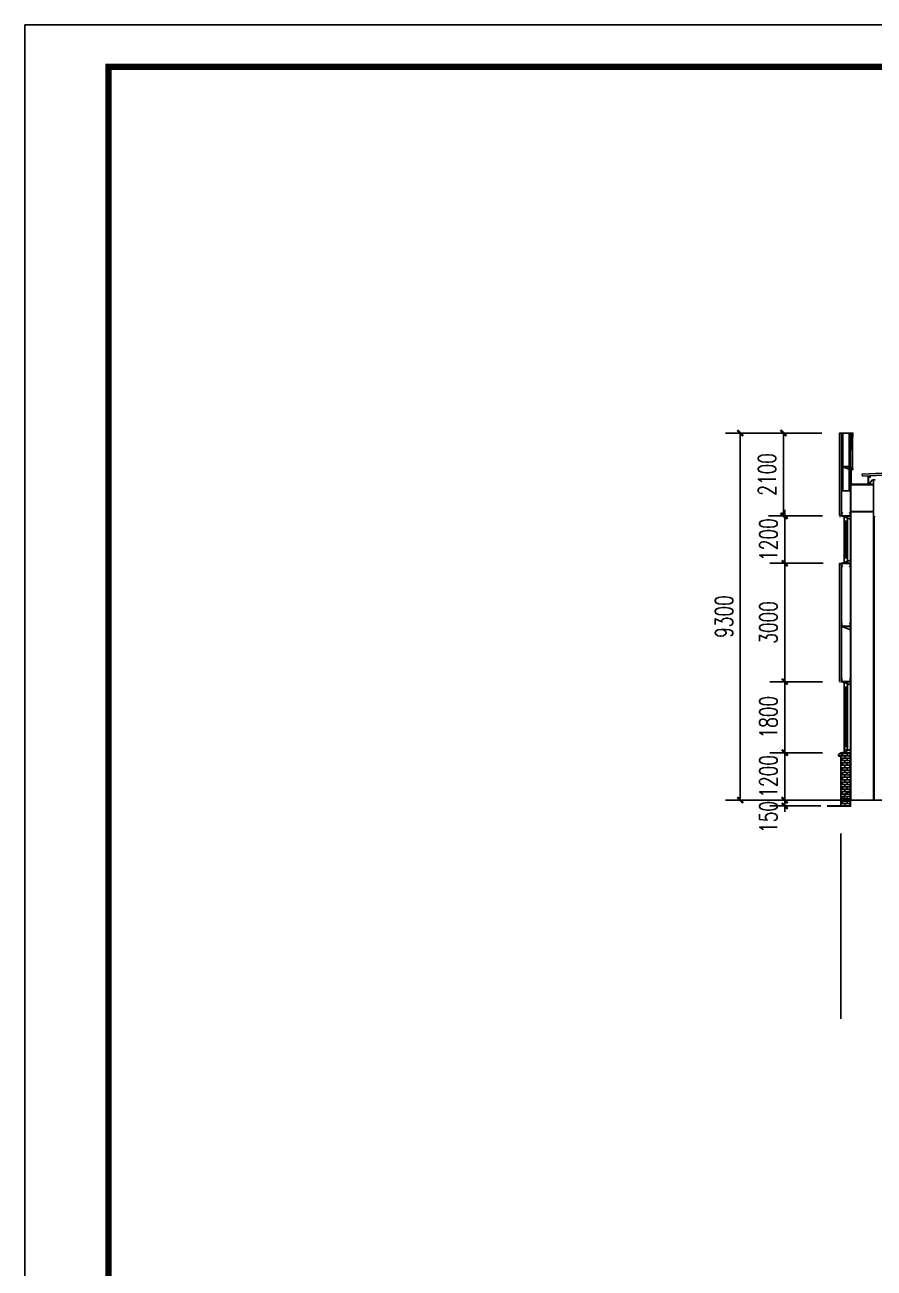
# Model space of a CAD drawing. Extents: x 180850 to 1399066, y 113487 to 334416.
# Drawn here: x 797760 to 819273, y 285484 to 316984 of the extents above; entities that cross this region are included whole.
import ezdxf

# ---------------------------------------------------------------- set-up
doc = ezdxf.new("R2010")
doc.units = 0
doc.header["$LTSCALE"] = 1000
for name, color, linetype in [('AXIS', 3, 'Continuous'), ('DOTE', 1, 'Continuous'), ('GZ', 50, 'Continuous'), ('LT', 27, 'Continuous'), ('PUB_DIM', 3, 'Continuous'), ('PUB_TITLE', 4, 'Continuous'), ('PZ', 202, 'Continuous'), ('WINDOW', 4, 'Continuous'), ('天沟', 2, 'Continuous')]:
    doc.layers.add(name, color=color, linetype=linetype)
doc.styles.add('_TCH_DIM_T3', font='SIMPLEX', dxfattribs={"width": 0.705882, "bigfont": 'GBCBIG'})
doc.dimstyles.new('_TCH_ARCH&&150', dxfattribs={"dimtxt": 446.25, "dimasz": 150, "dimexe": 375, "dimexo": 450, "dimgap": 189.375, "dimtad": 1, "dimdec": 0, "dimzin": 0, "dimdsep": 46, "dimtxsty": '_TCH_DIM_T3', "dimblk": 'ARCHTICK', "dimcen": 0.09, "dimclrd": 3, "dimclre": 3, "dimclrt": 7, "dimazin": 2, "dimtfac": 1, "dimtdec": 0, "dimtix": 1, "dimtmove": 2, "dimatfit": 3, "dimfxl": 1, "dimtolj": 1, "dimtzin": 0, "dimarcsym": 0})

# ---------------------------------------------------------------- blocks, each defined once
blk = doc.blocks.new('_ArchTick')
at = {"color": 0, "linetype": 'ByBlock', "const_width": 0.4}
blk.add_lwpolyline([(-0.5, -0.5), (0.5, 0.5)], dxfattribs=at)
blk = doc.blocks.new('*D569')
at = {"layer": 'Defpoints', "color": 0, "transparency": 16777216}
for p in [(817008, 298543), (818417, 298543), (818411, 297343)]:
    blk.add_point(p, dxfattribs=at)
at = {"layer": 'PUB_DIM', "color": 3, "lineweight": -2, "transparency": 16777216}
for p, q in [((817008, 298543), (817008, 298693)), ((817967, 298543), (816633, 298543)), ((817008, 297343), (817008, 298543)), ((817961, 297343), (816633, 297343)), ((817008, 297343), (817008, 297193))]:
    blk.add_line(p, q, dxfattribs=at)
at = {"layer": 'PUB_DIM', "color": 3, "lineweight": -2, "transparency": 16777216, "xscale": 150, "yscale": 150, "zscale": 150}
for p, rotation in [((817008, 298543), 270), ((817008, 297343), 90)]:
    blk.add_blockref('_ArchTick', p, dxfattribs=dict(at, rotation=rotation))
at = {"layer": 'PUB_DIM', "color": 7, "transparency": 16777216, "insert": (816596, 297943), "char_height": 446.2, "attachment_point": 5, "rotation": 90, "style": '_TCH_DIM_T3'}
blk.add_mtext('\\A1;1200', dxfattribs=at)
blk = doc.blocks.new('*D570')
at = {"layer": 'Defpoints', "color": 0, "transparency": 16777216}
for p in [(817008, 300343), (818417, 300343), (818417, 298543)]:
    blk.add_point(p, dxfattribs=at)
at = {"layer": 'PUB_DIM', "color": 3, "lineweight": -2, "transparency": 16777216}
for p, q in [((817967, 300343), (816633, 300343)), ((817008, 298543), (817008, 300343)), ((817967, 298543), (816633, 298543))]:
    blk.add_line(p, q, dxfattribs=at)
at = {"layer": 'PUB_DIM', "color": 3, "lineweight": -2, "transparency": 16777216, "xscale": 150, "yscale": 150, "zscale": 150}
for p, rotation in [((817008, 300343), 90), ((817008, 298543), 270)]:
    blk.add_blockref('_ArchTick', p, dxfattribs=dict(at, rotation=rotation))
at = {"layer": 'PUB_DIM', "color": 7, "transparency": 16777216, "insert": (816596, 299443), "char_height": 446.2, "attachment_point": 5, "rotation": 90, "style": '_TCH_DIM_T3'}
blk.add_mtext('\\A1;1800', dxfattribs=at)
blk = doc.blocks.new('*D571')
at = {"layer": 'Defpoints', "color": 0, "transparency": 16777216}
for p in [(817008, 303343), (818433, 303343, -4), (818417, 300343)]:
    blk.add_point(p, dxfattribs=at)
at = {"layer": 'PUB_DIM', "color": 3, "lineweight": -2, "transparency": 16777216}
for p, q in [((817983, 303343), (816633, 303343)), ((817008, 300343), (817008, 303343)), ((817967, 300343), (816633, 300343))]:
    blk.add_line(p, q, dxfattribs=at)
at = {"layer": 'PUB_DIM', "color": 3, "lineweight": -2, "transparency": 16777216, "xscale": 150, "yscale": 150, "zscale": 150}
for p, rotation in [((817008, 303343), 90), ((817008, 300343), 270)]:
    blk.add_blockref('_ArchTick', p, dxfattribs=dict(at, rotation=rotation))
at = {"layer": 'PUB_DIM', "color": 7, "transparency": 16777216, "insert": (816596, 301843), "char_height": 446.2, "attachment_point": 5, "rotation": 90, "style": '_TCH_DIM_T3'}
blk.add_mtext('\\A1;3000', dxfattribs=at)
blk = doc.blocks.new('*D572')
at = {"layer": 'Defpoints', "color": 0, "transparency": 16777216}
for p in [(817008, 304543), (818417, 304543), (818433, 303343, -4)]:
    blk.add_point(p, dxfattribs=at)
at = {"layer": 'PUB_DIM', "color": 3, "lineweight": -2, "transparency": 16777216}
for p, q in [((817008, 304543), (817008, 304693)), ((817967, 304543), (816633, 304543)), ((817008, 303343), (817008, 304543)), ((817983, 303343), (816633, 303343)), ((817008, 303343), (817008, 303193))]:
    blk.add_line(p, q, dxfattribs=at)
at = {"layer": 'PUB_DIM', "color": 3, "lineweight": -2, "transparency": 16777216, "xscale": 150, "yscale": 150, "zscale": 150}
for p, rotation in [((817008, 304543), 270), ((817008, 303343), 90)]:
    blk.add_blockref('_ArchTick', p, dxfattribs=dict(at, rotation=rotation))
at = {"layer": 'PUB_DIM', "color": 7, "transparency": 16777216, "insert": (816596, 303943), "char_height": 446.2, "attachment_point": 5, "rotation": 90, "style": '_TCH_DIM_T3'}
blk.add_mtext('\\A1;1200', dxfattribs=at)
blk = doc.blocks.new('*D573')
at = {"layer": 'Defpoints', "color": 0, "transparency": 16777216}
for p in [(816975, 306643), (818383, 306643), (818417, 304543)]:
    blk.add_point(p, dxfattribs=at)
at = {"layer": 'PUB_DIM', "color": 3, "lineweight": -2, "transparency": 16777216}
for p, q in [((817933, 306643), (816600, 306643)), ((816975, 304543), (816975, 306643)), ((817967, 304543), (816600, 304543))]:
    blk.add_line(p, q, dxfattribs=at)
at = {"layer": 'PUB_DIM', "color": 3, "lineweight": -2, "transparency": 16777216, "xscale": 150, "yscale": 150, "zscale": 150}
for p, rotation in [((816975, 306643), 90), ((816975, 304543), 270)]:
    blk.add_blockref('_ArchTick', p, dxfattribs=dict(at, rotation=rotation))
at = {"layer": 'PUB_DIM', "color": 7, "transparency": 16777216, "insert": (816562, 305593), "char_height": 446.2, "attachment_point": 5, "rotation": 90, "style": '_TCH_DIM_T3'}
blk.add_mtext('\\A1;2100', dxfattribs=at)
blk = doc.blocks.new('*D574')
at = {"layer": 'Defpoints', "color": 0, "transparency": 16777216}
for p in [(817008, 297193), (818372, 297193), (818411, 297343)]:
    blk.add_point(p, dxfattribs=at)
at = {"layer": 'PUB_DIM', "color": 3, "lineweight": -2, "transparency": 16777216}
for p, q in [((817008, 297343), (817008, 297493)), ((817961, 297343), (816633, 297343)), ((817922, 297193), (816633, 297193)), ((817008, 297343), (817008, 297193)), ((817008, 297193), (817008, 297043))]:
    blk.add_line(p, q, dxfattribs=at)
at = {"layer": 'PUB_DIM', "color": 3, "lineweight": -2, "transparency": 16777216, "xscale": 150, "yscale": 150, "zscale": 150}
for p, rotation in [((817008, 297343), 270), ((817008, 297193), 90)]:
    blk.add_blockref('_ArchTick', p, dxfattribs=dict(at, rotation=rotation))
at = {"layer": 'PUB_DIM', "color": 7, "transparency": 16777216, "insert": (816596, 296916), "char_height": 446.2, "attachment_point": 5, "rotation": 90, "style": '_TCH_DIM_T3'}
blk.add_mtext('\\A1;150', dxfattribs=at)
blk = doc.blocks.new('*D626')
at = {"color": 3, "lineweight": -2, "transparency": 16777216}
for p, q in [((817947, 306643), (815508, 306643)), ((815883, 297343), (815883, 306643)), ((817983, 297343), (815508, 297343))]:
    blk.add_line(p, q, dxfattribs=at)
at = {"layer": 'Defpoints', "color": 0, "transparency": 16777216}
for p in [(815883, 306643), (818397, 306643), (818433, 297343)]:
    blk.add_point(p, dxfattribs=at)
at = {"color": 3, "lineweight": -2, "transparency": 16777216, "xscale": 150, "yscale": 150, "zscale": 150}
for p, rotation in [((815883, 306643), 90), ((815883, 297343), 270)]:
    blk.add_blockref('_ArchTick', p, dxfattribs=dict(at, rotation=rotation))
at = {"color": 7, "transparency": 16777216, "insert": (815471, 301993), "char_height": 446.2, "attachment_point": 5, "rotation": 90, "style": '_TCH_DIM_T3'}
blk.add_mtext('\\A1;9300', dxfattribs=at)

msp = doc.modelspace()

# ---------------------------------------------------------------- hatches: boundary and pattern name
at = {"true_color": 0x939598}
h = msp.add_hatch(dxfattribs=at)
h.set_pattern_fill('AR-B816', color=252, scale=50)
h.set_pattern_definition([(0, (101405.8, -171368.5), (0, 60.6552), []), (90, (101405.8, -171368.5), (-60.6552, 60.6552), [60.6552, -60.6552])])
edge = h.paths.add_edge_path()
edge.add_line((818667.59, 298530.35), (818664.22, 298481.23))
edge.add_arc((818652.97, 298481.23), 11.25, 270, 360, ccw=False)
edge.add_line((818652.97, 298469.98), (818645.09, 298469.98))
edge.add_line((818645.09, 298469.98), (818645.09, 298466.6))
edge.add_line((818645.09, 298466.6), (818656.34, 298466.6))
edge.add_arc((818656.34, 298477.85), 11.25, 270, 359.999739)
edge.add_line((818667.59, 298477.85), (818667.59, 298530.35))
edge.add_arc((818656.34, 298530.35), 11.25, 359.999549, 450)
edge.add_line((818656.34, 298541.6), (818672.59, 298544.98))
edge.add_line((818672.59, 298544.98), (818672.14, 297214.74))
edge.add_line((818672.14, 297214.74), (818432.14, 297214.74))
edge.add_line((818432.14, 297214.74), (818432.59, 298456.76))
edge.add_line((818432.59, 298456.76), (818370.01, 298456.76))
edge.add_line((818370.01, 298456.76), (818370.01, 298503.47))
edge.add_line((818370.01, 298503.47), (818432.59, 298544.98))
edge.add_line((818432.59, 298544.98), (818656.34, 298541.6))
edge.add_arc((818656.34, 298530.35), 11.25, -0.000451, 90, ccw=False)

# ---------------------------------------------------------------- linework, layer by layer
at = {"color": 0}
for p, q in [((818432.59, 298543.29, -0.86), (818370.01, 298501.78, -0.86)), ((818370.01, 298501.78, -0.86), (818370.01, 298455.07, -0.86)), ((818370.01, 298455.07, -0.86), (818432.59, 298455.07, -0.86)), ((818672.59, 298543.29, -0.86), (818432.59, 298543.29, -0.86)), ((818432.59, 298455.07, -0.86), (818432.59, 297186.7, -0.89)), ((818672.59, 298543.29, -0.86), (818671.61, 297343.32, -0.84))]:
    msp.add_line(p, q, dxfattribs=at)
at = {"color": 6, "const_width": 5, "elevation": -0.86}
for points in [[(818393.45, 306531.88), (818393.45, 306661.39), (818760.52, 306661.85), (818760.52, 306533.34)], [(818674.69, 305793.91), (818674.69, 305752.91), (818733.96, 305752.96), (818733.96, 305715.08)]]:
    msp.add_lwpolyline(points, dxfattribs=at)
at = {"color": 6, "linetype": 'ByBlock', "const_width": 10, "elevation": -0.86}
for points in [[(818447.59, 304608.07), (818447.59, 304546.83), (818397.46, 304546.83), (818397.46, 304515.99), (818424.36, 304515.99), (818424.36, 304526.4)], [(818672.59, 303343.29), (818386.05, 303343.29), (818386.05, 303279.89), (818397.59, 303249.04), (818397.59, 303216.13)], [(818447.59, 300408.07), (818447.59, 300346.83), (818397.46, 300346.83), (818397.46, 300315.99), (818424.36, 300315.99), (818424.36, 300326.4)]]:
    msp.add_lwpolyline(points, dxfattribs=at)
at = {"color": 0, "const_width": 50, "elevation": -0.83}
msp.add_lwpolyline([(818671.61, 297467.88), (818671.61, 297191.22), (818076.03, 297193.29)], dxfattribs=at)
at = {"layer": 'AXIS'}
msp.add_line((818432.59, 296493.29, -0.86), (818432.59, 291799.17, -0.86), dxfattribs=at)
at = {"layer": 'AXIS', "linetype": 'ByBlock', "elevation": -0.86}
for points in [[(818447.05, 306643.29), (818397.05, 306643.29), (818398.48, 304555.59), (818448.48, 304555.59)], [(818678.8, 306643.29), (818728.8, 306643.29), (818727.38, 305761.27), (818677.38, 305761.27)], [(818975.74, 305553.78), (836432.59, 306427.52), (836432.59, 306477.78), (818973.24, 305603.71)]]:
    msp.add_lwpolyline(points, close=True, dxfattribs=at)
at = {"layer": 'AXIS', "linetype": 'ByBlock', "elevation": 3.16}
msp.add_lwpolyline([(818447.59, 300346.02), (818447.59, 303339.92), (818397.59, 303339.92), (818397.59, 300346.02)], dxfattribs=at)
at = {"layer": 'DOTE'}
msp.add_line((816572.04, 297343.29, -0.86), (855704.25, 297343.29, -0.86), dxfattribs=at)
at = {"layer": 'GZ'}
for p, q in [((818672.59, 297368.29, 3.16), (818672.59, 305329.29, -1.02)), ((818686.59, 297368.29, 3.16), (818686.59, 305329.29, -1.02)), ((819258.59, 304658.59, -8.78), (818686.59, 304658.59, -4.79)), ((819258.59, 304658.59, -8.78), (818686.59, 304658.59, -4.79)), ((819258.59, 304644.59, -8.78), (818686.59, 304644.59, -4.79)), ((819258.59, 304644.59, -8.78), (818686.59, 304644.59, -4.79)), ((819258.59, 304484.59, -4.89), (819258.59, 297368.29, -0.86)), ((819272.59, 304484.59, -4.89), (819272.59, 297368.29, -0.86))]:
    msp.add_line(p, q, dxfattribs=at)
at = {"layer": 'GZ', "elevation": -2.89}
msp.add_lwpolyline([(818672.59, 305329.29), (819258.59, 305329.29), (819258.59, 305343.29), (818672.59, 305343.29)], close=True, dxfattribs=at)
at = {"layer": 'LT'}
for p, q in [((818447.59, 306628.67, -0.86), (818447.59, 306576.17, -0.86)), ((818450.97, 306579.54, -0.86), (818450.97, 306625.29, -0.86)), ((818672.59, 306643.29, -0.86), (818452.59, 306643.29, -0.86)), ((818452.59, 306643.29, -0.86), (818452.59, 306639.92, -0.86)), ((818452.59, 306639.92, -0.86), (818672.59, 306639.92, -0.86)), ((818656.34, 306639.92, -0.86), (818458.84, 306639.92, -0.86)), ((818458.84, 306564.92, -0.86), (818470.09, 306564.92, -0.86)), ((818462.22, 306636.54, -0.86), (818652.97, 306636.54, -0.86)), ((818470.09, 306568.29, -0.86), (818462.22, 306568.29, -0.86)), ((818470.09, 306564.92, -0.86), (818470.09, 306568.29, -0.86)), ((818645.09, 306568.29, -0.86), (818645.09, 306564.92, -0.86)), ((818652.97, 306568.29, -0.86), (818645.09, 306568.29, -0.86)), ((818645.09, 306564.92, -0.86), (818656.34, 306564.92, -0.86)), ((818664.22, 306625.29, -0.86), (818664.22, 306579.54, -0.86)), ((818667.59, 306576.17, -0.86), (818667.59, 306628.67, -0.86)), ((818672.59, 306639.92, -0.86), (818672.59, 306643.29, -0.86)), ((818457.62, 305870.01, -0.86), (818468.87, 305870.01, -0.86)), ((818468.87, 305866.64, -0.86), (818461, 305866.64, -0.86)), ((818468.87, 305870.01, -0.86), (818468.87, 305866.64, -0.86)), ((818643.87, 305866.64, -0.86), (818643.87, 305870.01, -0.86)), ((818643.87, 305870.01, -0.86), (818655.12, 305870.01, -0.86)), ((818651.75, 305866.64, -0.86), (818643.87, 305866.64, -0.86)), ((818446.37, 305806.26, -0.86), (818446.37, 305858.76, -0.86)), ((818449.75, 305855.39, -0.86), (818449.75, 305809.64, -0.86)), ((818451.37, 305791.64, -0.86), (818451.37, 305795.01, -0.86)), ((818451.37, 305795.01, -0.86), (818671.37, 305795.01, -0.86)), ((818671.37, 305791.64, -0.86), (818451.37, 305791.64, -0.86)), ((818451.37, 305791.64, -0.86), (818671.37, 305712.01, -0.86)), ((818655.12, 305795.01, -0.86), (818457.62, 305795.01, -0.86)), ((818461, 305798.39, -0.86), (818651.75, 305798.39, -0.86)), ((818499.52, 305772.46, -0.86), (818499.52, 305810.81, -0.86)), ((818609.95, 305772.46, -0.86), (818609.95, 305810.81, -0.86)), ((818663, 305809.64, -0.86), (818663, 305855.39, -0.86)), ((818666.37, 305858.76, -0.86), (818666.37, 305806.26, -0.86)), ((818671.37, 305795.01, -0.86), (818671.37, 305791.64, -0.86)), ((818447.59, 304554.54, -0.86), (818447.59, 304607.04, -0.86)), ((818458.84, 304618.29, -0.86), (818470.09, 304618.29, -0.86)), ((818470.09, 304614.92, -0.86), (818462.22, 304614.92, -0.86)), ((818470.09, 304618.29, -0.86), (818470.09, 304614.92, -0.86)), ((818645.09, 304614.92, -0.86), (818645.09, 304618.29, -0.86)), ((818645.09, 304618.29, -0.86), (818656.34, 304618.29, -0.86)), ((818652.97, 304614.92, -0.86), (818645.09, 304614.92, -0.86)), ((818667.59, 304607.04, -0.86), (818667.59, 304554.54, -0.86)), ((818450.97, 304603.67, -0.86), (818450.97, 304557.92, -0.86)), ((818452.59, 304539.92, -0.86), (818452.59, 304543.29, -0.86)), ((818452.59, 304543.29, -0.86), (818672.59, 304543.29, -0.86)), ((818672.59, 304539.92, -0.86), (818452.59, 304539.92, -0.86)), ((818452.59, 304539.92, -0.86), (818672.59, 304460.29, -0.86)), ((818656.34, 304543.29, -0.86), (818458.84, 304543.29, -0.86)), ((818462.22, 304546.67, -0.86), (818652.97, 304546.67, -0.86)), ((818500.74, 304524.46, -0.86), (818500.74, 304562.81, -0.86)), ((818611.18, 304524.12, -0.86), (818611.18, 304562.46, -0.86)), ((818664.22, 304557.92, -0.86), (818664.22, 304603.67, -0.86)), ((818672.59, 304543.29, -0.86), (818672.59, 304539.92, -0.86)), ((818452.59, 303343.29, -0.86), (818672.59, 303422.92, -0.86)), ((818500.74, 303362.46, -0.86), (818500.74, 303324.12, -0.86)), ((818611.18, 303362.46, -0.86), (818611.18, 303324.12, -0.86)), ((818447.59, 303328.67, -0.86), (818447.59, 303276.17, -0.86)), ((818450.97, 303279.54, -0.86), (818450.97, 303325.29, -0.86)), ((818672.59, 303343.29, -0.86), (818452.59, 303343.29, -0.86)), ((818452.59, 303343.29, -0.86), (818452.59, 303339.92, -0.86)), ((818452.59, 303339.92, -0.86), (818672.59, 303339.92, -0.86)), ((818656.34, 303339.92, -0.86), (818458.84, 303339.92, -0.86)), ((818458.84, 303264.92, -0.86), (818470.09, 303264.92, -0.86)), ((818462.22, 303336.54, -0.86), (818652.97, 303336.54, -0.86)), ((818470.09, 303268.29, -0.86), (818462.22, 303268.29, -0.86)), ((818470.09, 303264.92, -0.86), (818470.09, 303268.29, -0.86)), ((818645.09, 303268.29, -0.86), (818645.09, 303264.92, -0.86)), ((818652.97, 303268.29, -0.86), (818645.09, 303268.29, -0.86)), ((818645.09, 303264.92, -0.86), (818656.34, 303264.92, -0.86)), ((818664.22, 303325.29, -0.86), (818664.22, 303279.54, -0.86)), ((818667.59, 303276.17, -0.86), (818667.59, 303328.67, -0.86)), ((818672.59, 303339.92, -0.86), (818672.59, 303343.29, -0.86)), ((818447.59, 301754.54, -0.86), (818447.59, 301807.04, -0.86)), ((818450.97, 301803.67, -0.86), (818450.97, 301757.92, -0.86)), ((818458.84, 301818.29, -0.86), (818470.09, 301818.29, -0.86)), ((818470.09, 301814.92, -0.86), (818462.22, 301814.92, -0.86)), ((818470.09, 301818.29, -0.86), (818470.09, 301814.92, -0.86)), ((818645.09, 301814.92, -0.86), (818645.09, 301818.29, -0.86)), ((818645.09, 301818.29, -0.86), (818656.34, 301818.29, -0.86)), ((818652.97, 301814.92, -0.86), (818645.09, 301814.92, -0.86)), ((818664.22, 301757.92, -0.86), (818664.22, 301803.67, -0.86)), ((818667.59, 301807.04, -0.86), (818667.59, 301754.54, -0.86)), ((818452.59, 301739.92, -0.86), (818452.59, 301743.29, -0.86)), ((818452.59, 301743.29, -0.86), (818672.59, 301743.29, -0.86)), ((818672.59, 301739.92, -0.86), (818452.59, 301739.92, -0.86)), ((818452.59, 301739.92, -0.86), (818672.59, 301660.29, -0.86)), ((818656.34, 301743.29, -0.86), (818458.84, 301743.29, -0.86)), ((818462.22, 301746.67, -0.86), (818652.97, 301746.67, -0.86)), ((818500.74, 301720.75, -0.86), (818500.74, 301759.09, -0.86)), ((818611.18, 301720.75, -0.86), (818611.18, 301759.09, -0.86)), ((818672.59, 301743.29, -0.86), (818672.59, 301739.92, -0.86)), ((818447.59, 300354.54, -0.86), (818447.59, 300407.04, -0.86)), ((818450.97, 300403.67, -0.86), (818450.97, 300357.92, -0.86)), ((818452.59, 300339.92, -0.86), (818452.59, 300343.29, -0.86)), ((818452.59, 300343.29, -0.86), (818672.59, 300343.29, -0.86)), ((818672.59, 300339.92, -0.86), (818452.59, 300339.92, -0.86)), ((818452.59, 300339.92, -0.86), (818672.59, 300260.29, -0.86)), ((818458.84, 300418.29, -0.86), (818470.09, 300418.29, -0.86)), ((818656.34, 300343.29, -0.86), (818458.84, 300343.29, -0.86)), ((818470.09, 300414.92, -0.86), (818462.22, 300414.92, -0.86)), ((818462.22, 300346.67, -0.86), (818652.97, 300346.67, -0.86)), ((818470.09, 300418.29, -0.86), (818470.09, 300414.92, -0.86)), ((818500.74, 300324.46, -0.86), (818500.74, 300362.81, -0.86)), ((818611.18, 300324.46, -0.86), (818611.18, 300362.81, -0.86)), ((818645.09, 300414.92, -0.86), (818645.09, 300418.29, -0.86)), ((818645.09, 300418.29, -0.86), (818656.34, 300418.29, -0.86)), ((818652.97, 300414.92, -0.86), (818645.09, 300414.92, -0.86)), ((818664.22, 300357.92, -0.86), (818664.22, 300403.67, -0.86)), ((818667.59, 300407.04, -0.86), (818667.59, 300354.54, -0.86)), ((818672.59, 300343.29, -0.86), (818672.59, 300339.92, -0.86)), ((818452.59, 298543.29, -0.86), (818672.59, 298622.92, -0.86)), ((818447.59, 298528.67, -0.86), (818447.59, 298476.17, -0.86)), ((818450.97, 298479.54, -0.86), (818450.97, 298525.29, -0.86)), ((818672.59, 298543.29, -0.86), (818452.59, 298543.29, -0.86)), ((818452.59, 298543.29, -0.86), (818452.59, 298539.92, -0.86)), ((818452.59, 298539.92, -0.86), (818672.59, 298539.92, -0.86)), ((818656.34, 298539.92, -0.86), (818458.84, 298539.92, -0.86)), ((818458.84, 298464.92, -0.86), (818470.09, 298464.92, -0.86)), ((818462.22, 298536.54, -0.86), (818652.97, 298536.54, -0.86)), ((818470.09, 298468.29, -0.86), (818462.22, 298468.29, -0.86)), ((818470.09, 298464.92, -0.86), (818470.09, 298468.29, -0.86)), ((818645.09, 298468.29, -0.86), (818645.09, 298464.92, -0.86)), ((818652.97, 298468.29, -0.86), (818645.09, 298468.29, -0.86)), ((818645.09, 298464.92, -0.86), (818656.34, 298464.92, -0.86)), ((818664.22, 298525.29, -0.86), (818664.22, 298479.54, -0.86)), ((818667.59, 298476.17, -0.86), (818667.59, 298528.67, -0.86)), ((818672.59, 298539.92, -0.86), (818672.59, 298543.29, -0.86))]:
    msp.add_line(p, q, dxfattribs=at)
at = {"layer": 'LT', "color": 1, "linetype": 'Continuous'}
for p, q in [((818500.74, 298558.74, -0.86), (818500.74, 298520.4, -0.86)), ((818611.18, 298558.74, -0.86), (818611.18, 298520.4, -0.86))]:
    msp.add_line(p, q, dxfattribs=at)
at = {"layer": 'LT', "elevation": -0.86}
for points in [[(818671.37, 305179.56), (818447.74, 305179.56), (818447.74, 306639.92), (818671.37, 306639.92)], [(818641.37, 305179.56), (818477.74, 305179.56), (818477.74, 306639.92), (818641.37, 306639.92)]]:
    msp.add_lwpolyline(points, close=True, dxfattribs=at)
at = {"layer": 'LT'}
for centre, start, end in [((818458.84, 306628.67, -0.86), 90.000036, 180.000036), ((818458.84, 306576.17, -0.86), 180.000036, 270.000036), ((818462.22, 306625.29, -0.86), 90.000036, 180.000036), ((818462.22, 306579.54, -0.86), 180.000036, 270.000036), ((818652.97, 306625.29, -0.86), 0.000036, 90.000036), ((818652.97, 306579.54, -0.86), 270.000036, 0.000036), ((818656.34, 306628.67, -0.86), 0.000036, 90.000036), ((818656.34, 306576.17, -0.86), 270.000036, 0.000036), ((818457.62, 305858.76, -0.86), 90, 180), ((818461, 305855.39, -0.86), 90, 180), ((818651.75, 305855.39, -0.86), 0, 90), ((818655.12, 305858.76, -0.86), 0, 90), ((818457.62, 305806.26, -0.86), 180, 270), ((818461, 305809.64, -0.86), 180, 270), ((818651.75, 305809.64, -0.86), 270, 0), ((818655.12, 305806.26, -0.86), 270, 0), ((818458.84, 304607.04, -0.86), 90, 180), ((818462.22, 304603.67, -0.86), 90, 180), ((818652.97, 304603.67, -0.86), 360, 90), ((818656.34, 304607.04, -0.86), 360, 90), ((818458.84, 304554.54, -0.86), 180, 270), ((818462.22, 304557.92, -0.86), 180, 270), ((818652.97, 304557.92, -0.86), 270, 360), ((818656.34, 304554.54, -0.86), 270, 360), ((818458.84, 303328.67, -0.86), 90, 180), ((818458.84, 303276.17, -0.86), 180, 270), ((818462.22, 303325.29, -0.86), 90, 180), ((818462.22, 303279.54, -0.86), 180, 270), ((818652.97, 303325.29, -0.86), 0, 90), ((818652.97, 303279.54, -0.86), 270, 0), ((818656.34, 303328.67, -0.86), 0, 90), ((818656.34, 303276.17, -0.86), 270, 0), ((818458.84, 301807.04, -0.86), 90, 180), ((818462.22, 301803.67, -0.86), 90, 180), ((818652.97, 301803.67, -0.86), 0, 90), ((818656.34, 301807.04, -0.86), 0, 90), ((818458.84, 301754.54, -0.86), 180, 270), ((818462.22, 301757.92, -0.86), 180, 270), ((818652.97, 301757.92, -0.86), 270, 0), ((818656.34, 301754.54, -0.86), 270, 0), ((818458.84, 300407.04, -0.86), 90, 180), ((818458.84, 300354.54, -0.86), 180, 270), ((818462.22, 300403.67, -0.86), 90, 180), ((818462.22, 300357.92, -0.86), 180, 270), ((818652.97, 300403.67, -0.86), 360, 90), ((818652.97, 300357.92, -0.86), 270, 360), ((818656.34, 300407.04, -0.86), 360, 90), ((818656.34, 300354.54, -0.86), 270, 360), ((818458.84, 298528.67, -0.86), 90, 180), ((818458.84, 298476.17, -0.86), 180, 270), ((818462.22, 298525.29, -0.86), 90, 180), ((818462.22, 298479.54, -0.86), 180, 270), ((818652.97, 298525.29, -0.86), 0, 90), ((818652.97, 298479.54, -0.86), 270, 0), ((818656.34, 298528.67, -0.86), 0, 90), ((818656.34, 298476.17, -0.86), 270, 0)]:
    msp.add_arc(centre, 11.25, start, end, dxfattribs=at)
for points in [[(818511.76, 305798.39, -0.86), (818487.27, 305798.39, -0.86), (818511.76, 305791.64, -0.86), (818487.27, 305791.64, -0.86)], [(818622.2, 305798.39, -0.86), (818597.71, 305798.39, -0.86), (818622.2, 305791.64, -0.86), (818597.71, 305791.64, -0.86)], [(818512.99, 304546.67, -0.86), (818488.5, 304546.67, -0.86), (818512.99, 304539.92, -0.86), (818488.5, 304539.92, -0.86)], [(818623.42, 304546.32, -0.86), (818598.93, 304546.32, -0.86), (818623.42, 304539.57, -0.86), (818598.93, 304539.57, -0.86)], [(818512.99, 303336.54, -0.86), (818488.5, 303336.54, -0.86), (818512.99, 303343.29, -0.86), (818488.5, 303343.29, -0.86)], [(818623.42, 303336.54, -0.86), (818598.93, 303336.54, -0.86), (818623.42, 303343.29, -0.86), (818598.93, 303343.29, -0.86)], [(818512.99, 301746.67, -0.86), (818488.5, 301746.67, -0.86), (818512.99, 301739.92, -0.86), (818488.5, 301739.92, -0.86)], [(818623.42, 301746.67, -0.86), (818598.93, 301746.67, -0.86), (818623.42, 301739.92, -0.86), (818598.93, 301739.92, -0.86)], [(818512.99, 300346.67, -0.86), (818488.5, 300346.67, -0.86), (818512.99, 300339.92, -0.86), (818488.5, 300339.92, -0.86)], [(818623.42, 300346.67, -0.86), (818598.93, 300346.67, -0.86), (818623.42, 300339.92, -0.86), (818598.93, 300339.92, -0.86)]]:
    msp.add_solid(points, dxfattribs=at)
at = {"layer": 'LT', "color": 1, "linetype": 'Continuous'}
for points in [[(818512.99, 298536.54, -0.86), (818488.5, 298536.54, -0.86), (818512.99, 298543.29, -0.86), (818488.5, 298543.29, -0.86)], [(818623.42, 298536.54, -0.86), (818598.93, 298536.54, -0.86), (818623.42, 298543.29, -0.86), (818598.93, 298543.29, -0.86)]]:
    msp.add_solid(points, dxfattribs=at)
at = {"layer": 'PUB_TITLE'}
msp.add_lwpolyline([(797760.18, 253984.16), (886860.18, 253984.16), (886860.18, 316984.16), (797760.18, 316984.16)], close=True, dxfattribs=at)
at = {"layer": 'PUB_TITLE', "const_width": 159.09}
msp.add_lwpolyline([(799875.42, 255044.79), (799875.42, 315923.52), (885360.18, 315923.52), (885360.18, 255044.79)], close=True, dxfattribs=at)
at = {"layer": 'PZ'}
for p, q in [((819228.59, 305453.29, -4.89), (819136.23, 305343.29, -4.89)), ((819258.59, 305453.29, -4.89), (819228.59, 305453.29, -4.89)), ((819258.59, 305453.29, -4.89), (819228.59, 305453.29, -4.89)), ((819258.59, 305453.29, -4.89), (819258.59, 304484.59, -4.89)), ((819258.59, 305453.29, -4.89), (819298.59, 305453.29, -4.89)), ((819258.59, 304484.59, -4.89), (819272.59, 304484.59, -8.75)), ((819272.59, 304484.59, -8.75), (819278.59, 304534.59, -4.89)), ((818597.59, 297543.29, 1.14), (818522.59, 297493.29, 1.14)), ((818522.59, 297368.29, 1.14), (818522.59, 297493.29, 1.14)), ((818597.59, 297543.29, 1.14), (818672.59, 297543.29, 1.14))]:
    msp.add_line(p, q, dxfattribs=at)
at = {"layer": 'PZ', "const_width": 2.25, "elevation": -0.86}
for points in [[(818522.59, 297343.29), (819422.59, 297343.29), (819422.59, 297368.29), (818522.59, 297368.29)], [(818979.59, 297543.29), (818965.59, 297543.29), (818965.59, 297368.29), (818979.59, 297368.29)]]:
    msp.add_lwpolyline(points, close=True, dxfattribs=at)
at = {"layer": 'WINDOW', "color": 5}
for p, q in [((818511.3, 303347.73, -0.86), (818511.22, 304539.57, -1.2)), ((818601.3, 304411.19, -1.2), (818511.3, 304411.19, -1.2)), ((818546.18, 303488.87, -0.86), (818546.18, 304398.69, -1.2)), ((818566.42, 303488.87, -0.86), (818566.42, 304398.69, -1.2)), ((818601.3, 303347.73, -0.86), (818601.22, 304539.57, -1.2)), ((818601.3, 303484.43, -0.86), (818511.3, 303484.43, -0.86)), ((818511.3, 298593.7, 3.16), (818511.3, 300346.79, -0.86)), ((818601.3, 300205.66, -0.86), (818511.3, 300205.66, -0.86)), ((818546.18, 298674.2, 3.16), (818546.18, 300205.66, -0.86)), ((818566.42, 298674.2, 3.16), (818566.42, 300205.66, -0.86)), ((818601.3, 298593.7, 3.16), (818601.3, 300346.79, -0.86)), ((818601.3, 298623.78, -0.86), (818511.3, 298623.78, -0.86))]:
    msp.add_line(p, q, dxfattribs=at)
at = {"layer": '天沟', "linetype": 'ByBlock', "elevation": -2.89}
msp.add_lwpolyline([(818681.2, 305343.29), (819130.97, 305343.29), (819130.97, 305541.32, -0.41421356), (819135.97, 305546.32), (819160.59, 305546.32, -0.41412968), (819165.59, 305541.32), (819165.59, 305523.35), (819173.09, 305523.35), (819173.09, 305541.33, 0.41421356), (819160.59, 305553.83), (819136, 305553.83, 0.41421356), (819123.5, 305541.33), (819123.5, 305350.7), (818688.7, 305350.7), (818688.7, 305731.44, -0.41421356), (818693.7, 305736.44), (818718.5, 305736.44, -0.41425359), (818723.5, 305731.44), (818723.5, 305714.1), (818731, 305714.1), (818731, 305731.34, 0.41421356), (818718.5, 305743.84), (818693.7, 305743.84, 0.41421356), (818681.2, 305731.34), (818681.2, 305343.29)], format="xyb", dxfattribs=at)

# ---------------------------------------------------------------- dimensions: what is measured, and where the dimension line sits
dim = msp.add_linear_dim(base=(815883.01, 306643.29, -0.86), p1=(818432.59, 297343.29, -0.86), p2=(818397.05, 306643.29, -0.86), angle=90, dimstyle='_TCH_ARCH&&150')
dim.commit()
dim.dimension.update_dxf_attribs({"geometry": '*D626', "text_midpoint": (815470.51, 301993.29, -0.86)})
at = {"layer": 'PUB_DIM'}
for base, p1, p2, picture, middle in [((816974.96, 306643.21, -0.86), (818416.53, 304543.29, -0.86), (818383.24, 306643.21, -0.86), '*D573', (816562.46, 305593.25, -0.86)), ((817008.25, 304543.29, -0.86), (818432.81, 303343.29, -4.83), (818416.53, 304543.29, -0.86), '*D572', (816595.75, 303943.29, -0.86)), ((817008.25, 303343.29, -0.86), (818416.53, 300343.37, -0.86), (818432.81, 303343.29, -4.83), '*D571', (816595.75, 301843.33, -0.86)), ((817008.25, 300343.37, -0.86), (818416.53, 298543.37, -0.86), (818416.53, 300343.37, -0.86), '*D570', (816595.75, 299443.37, -0.86)), ((817008.25, 298543.37, -0.86), (818411.19, 297343.29, -0.86), (818416.53, 298543.37, -0.86), '*D569', (816595.75, 297943.33, -0.86))]:
    dim = msp.add_linear_dim(base=base, p1=p1, p2=p2, angle=90, dimstyle='_TCH_ARCH&&150', dxfattribs=at)
    dim.commit()
    dim.dimension.update_dxf_attribs({"geometry": picture, "text_midpoint": middle})
dim = msp.add_linear_dim(base=(817008.25, 297193.29, -0.86), p1=(818411.19, 297343.29, -0.86), p2=(818372.11, 297193.29, -0.86), angle=270, dimstyle='_TCH_ARCH&&150', dxfattribs=at)
dim.commit()
dim.dimension.update_dxf_attribs({"geometry": '*D574', "text_midpoint": (816595.75, 296916.12, -0.86), "dimtype": 160})

doc.saveas('drawing.dxf')
